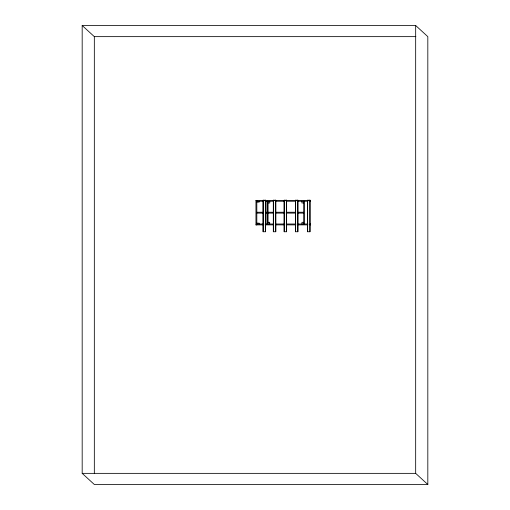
<?xml version="1.0" encoding="UTF-8"?>
<svg xmlns="http://www.w3.org/2000/svg" width="510" height="510" viewBox="0 0 510 510"><rect width="100%" height="100%" fill="white"/><g stroke="black" fill="none" stroke-linecap="round" stroke-linejoin="round"><path stroke-width="0.76" d="M82.18 25.5L415.669 25.5L427.82 36.643L427.82 484.5L94.331 484.5L82.18 473.356L82.18 25.5L94.331 36.643L415.88 36.643M255.956 200.385L310.552 200.385L310.552 201.246L310.182 201.246L310.182 200.385M256.817 201.246L263.657 201.246M265.168 201.246L273.609 201.246M275.598 201.246L284.663 201.246M286.186 201.246L295.8 201.246M297.394 201.246L307.823 201.246M256.817 202.1L259.22 202.1L259.22 201.246M268.069 202.961L269.784 202.961L269.784 201.246M303.628 202.948L301.907 202.948L301.907 201.227M256.817 212.243L263.154 212.243M265.531 212.243L267.119 212.243M267.979 212.243L273.532 212.243M275.916 212.243L284.644 212.243M286.231 212.243L295.755 212.243M297.343 212.243L303.692 212.243M256.817 213.103L263.154 213.103M265.531 213.103L267.119 213.103M267.979 213.103L273.532 213.103M275.916 213.103L284.644 213.103M286.231 213.103L295.755 213.103M297.343 213.103L303.692 213.103M303.692 222.303L301.977 222.303L301.977 224.017M256.817 223.157L259.22 223.157L259.22 224.017M256.817 224.017L263.657 224.017M265.168 224.017L273.64 224.017M275.63 224.017L284.663 224.017M286.218 224.017L295.8 224.017M297.222 224.017L307.855 224.017M255.956 200.353L255.956 224.878L256.817 224.846L256.817 200.353M255.956 224.878L263.657 224.878M265.168 224.878L273.64 224.878M275.63 224.878L284.663 224.878M286.218 224.878L295.8 224.878M297.222 224.878L307.855 224.878M82.18 473.356L415.669 473.356L427.82 484.5M415.669 25.5L415.669 473.356M309.895 200.213L309.895 231.744M307.651 200.213L307.651 231.744M304.553 201.227L304.553 224.017M303.692 201.227L303.692 224.017M297.783 200.213L297.783 231.744M295.545 200.213L295.545 231.744M286.499 200.213L286.499 231.744M284.255 200.213L284.255 231.744M275.68 200.213L275.68 231.744M273.436 200.213L273.436 231.744M269.694 224.017L269.694 222.303L267.979 222.303L267.979 224.017M268.069 201.246L268.069 222.449M267.208 201.246L267.208 224.017M267.119 201.227L267.119 224.017M265.423 200.213L265.423 231.744M263.389 200.385L263.389 201.246M263.185 200.213L263.185 231.744M263.02 200.385L263.02 201.246M94.331 36.643L94.331 473.363M265.557 200.213L263.052 200.213L263.052 231.744L265.557 231.744L265.557 200.213M275.808 200.213L273.303 200.213L273.303 231.744L275.808 231.744L275.808 200.213M286.633 200.213L284.121 200.213L284.121 231.744L286.633 231.744L286.633 200.213M297.916 200.213L295.411 200.213L295.411 231.744L297.916 231.744L297.916 200.213M310.029 200.213L307.524 200.213L307.524 231.744L310.029 231.744L310.029 200.213M310.584 224.017L310.214 224.017L310.214 224.878L310.584 224.878L310.584 224.017"/></g></svg>
